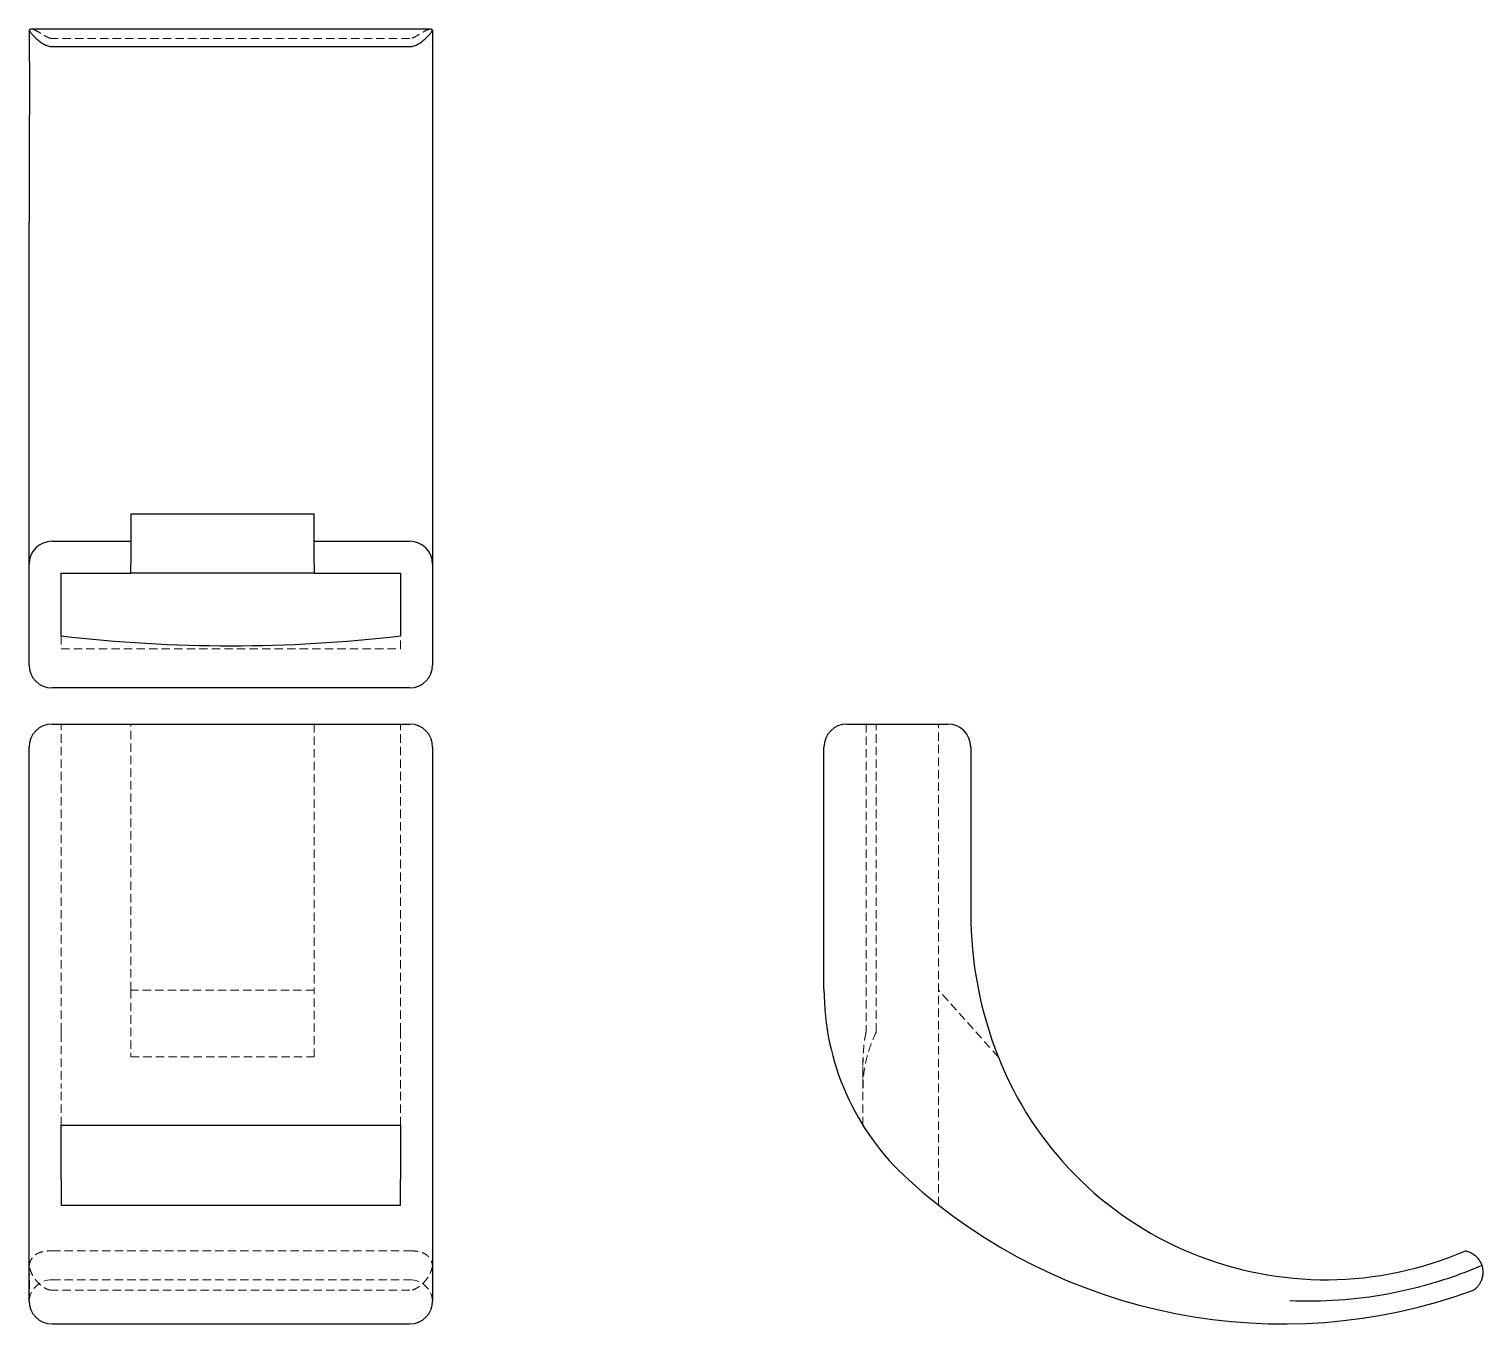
# Model space of a CAD drawing. Header units: millimetres. Extents: x 52 to 273, y 11 to 208.
import ezdxf

# ---------------------------------------------------------------- set-up
doc = ezdxf.new("R2010")
doc.units = ezdxf.units.MM
doc.linetypes.add('HIDDEN', pattern=[1.905, 1.27, -0.635])

msp = doc.modelspace()

# ---------------------------------------------------------------- linework, layer by layer
at = {"color": 7, "linetype": 'Continuous', "lineweight": 25}
for p, q in [((113.3, 208), (52.67, 208)), ((55.84, 205.35), (110.13, 205.35)), ((52.36, 131.23), (52.36, 178.68)), ((113.61, 178.68), (113.61, 131.23)), ((67.79, 134.45), (95.63, 134.45)), ((67.79, 134.45), (67.79, 130.27)), ((95.63, 130.27), (95.63, 134.45)), ((52.36, 126.79), (52.36, 131.23)), ((55.84, 130.27), (67.79, 130.27)), ((67.79, 130.27), (67.79, 126.79)), ((95.63, 130.27), (110.13, 130.27)), ((95.63, 126.79), (95.63, 130.27)), ((113.61, 131.23), (113.61, 126.79)), ((52.36, 111.48), (52.36, 126.79)), ((67.79, 125.4), (67.79, 126.79)), ((95.63, 126.79), (95.63, 125.4)), ((113.61, 126.79), (113.61, 111.48)), ((57.23, 125.4), (67.79, 125.4)), ((57.23, 115.92), (57.23, 125.4)), ((95.63, 125.4), (67.79, 125.4)), ((95.63, 125.4), (108.74, 125.4)), ((108.74, 125.4), (108.74, 115.92)), ((110.13, 108), (55.84, 108)), ((55.84, 102.52), (110.13, 102.52)), ((176.48, 102.52), (191.79, 102.52)), ((52.36, 62.27), (52.36, 99.04)), ((113.61, 99.04), (113.61, 62.27)), ((173, 62.27), (173, 99.04)), ((195.27, 99.04), (195.27, 73.92)), ((52.36, 35.96), (52.36, 62.27)), ((113.61, 62.27), (113.61, 35.96)), ((57.23, 41.63), (108.74, 41.63)), ((57.23, 33.39), (57.23, 41.63)), ((108.74, 41.63), (108.74, 33.39)), ((52.36, 14.96), (52.36, 35.96)), ((113.61, 35.96), (113.61, 14.96)), ((57.23, 33.39), (57.23, 29.51)), ((108.74, 29.51), (108.74, 33.39)), ((57.23, 29.51), (108.74, 29.51)), ((55.84, 11.48), (110.13, 11.48))]:
    msp.add_line(p, q, dxfattribs=at)
at = {"color": 7, "linetype": 'HIDDEN', "lineweight": 18}
for p, q in [((110.13, 206.58), (55.84, 206.58)), ((57.23, 55.88), (57.23, 102.52)), ((67.79, 62.13), (67.79, 102.52)), ((95.63, 102.52), (95.63, 62.13)), ((108.74, 55.88), (108.74, 102.52)), ((179.4, 102.52), (179.4, 55.88)), ((180.92, 55.88), (180.92, 102.52)), ((190.4, 29.51), (190.4, 102.52)), ((95.63, 62.13), (67.79, 62.13)), ((67.79, 62.13), (67.79, 52)), ((95.63, 52), (95.63, 62.13)), ((199.45, 52), (190.4, 62.13)), ((67.79, 52), (95.63, 52)), ((57.23, 41.63), (57.23, 47.2)), ((108.74, 41.63), (108.74, 47.2)), ((178.92, 47.2), (178.92, 47.34)), ((178.92, 41.63), (178.92, 47.2)), ((55.84, 22.57), (110.13, 22.57)), ((55.84, 18.19), (110.13, 18.19)), ((110.13, 16.6), (55.84, 16.6))]:
    msp.add_line(p, q, dxfattribs=at)
at = {"color": 7, "linetype": 'Continuous', "lineweight": 25}
for centre, radius, start, end in [((55.84, 126.79), 3.48, 90, 180), ((110.13, 126.79), 3.48, 0, 90), ((82.98, 333.48), 219.08, 263.2491, 276.7509), ((55.84, 111.48), 3.48, 180, 270), ((110.13, 111.48), 3.48, 270, 0), ((55.84, 99.04), 3.48, 90, 180), ((110.13, 99.04), 3.48, 0, 90), ((176.48, 99.04), 3.48, 90, 180), ((191.79, 99.04), 3.48, 0, 90), ((254.96, 73.92), 59.69, 180, 201.6085), ((211.98, 62.27), 38.98, 180, 227.8218), ((249.15, 71.62), 53.43, 201.6085, 293.3821), ((242.61, 96.07), 84.59, 227.8218, 290.027), ((55.84, 14.96), 3.48, 180, 270), ((110.13, 14.96), 3.48, 270, 0)]:
    msp.add_arc(centre, radius, start, end, dxfattribs=at)
at = {"color": 7, "linetype": 'HIDDEN', "lineweight": 18}
for centre, radius, start, end in [((178.71, 55.88), 0.696, 346.9563, 0), ((55.84, 14.71), 3.48, 90, 175.7365), ((110.13, 14.71), 3.48, 4.287, 90)]:
    msp.add_arc(centre, radius, start, end, dxfattribs=at)
at = {"color": 7, "linetype": 'Continuous', "lineweight": 25}
for points, knots in [([(52.39, 207.84), (52.39, 205.55), (52.4, 203.21), (52.41, 198.44), (52.4, 196.01), (52.39, 191.11), (52.38, 188.64), (52.37, 183.66), (52.36, 181.17), (52.36, 178.68)], [0, 0, 0, 0, 0.25, 0.25, 0.5, 0.5, 0.75, 0.75, 1, 1, 1, 1]), ([(52.67, 208), (52.6, 208), (52.54, 207.99), (52.44, 207.93), (52.41, 207.89), (52.39, 207.84)], [0, 0, 0, 0, 0.5, 0.5, 1, 1, 1, 1]), ([(52.39, 207.84), (52.41, 207.77), (52.46, 207.69), (52.6, 207.48), (52.68, 207.37), (52.89, 207.12), (53.01, 206.99), (53.27, 206.72), (53.41, 206.58), (53.71, 206.32), (53.88, 206.19), (54.22, 205.94), (54.4, 205.82), (54.78, 205.61), (54.98, 205.52), (55.4, 205.39), (55.62, 205.35), (55.84, 205.35)], [0, 0, 0, 0, 0.125, 0.125, 0.25, 0.25, 0.375, 0.375, 0.5, 0.5, 0.625, 0.625, 0.75, 0.75, 0.875, 0.875, 1, 1, 1, 1]), ([(110.13, 205.35), (110.35, 205.35), (110.57, 205.39), (110.99, 205.52), (111.19, 205.61), (111.57, 205.82), (111.75, 205.94), (112.09, 206.19), (112.25, 206.32), (112.56, 206.58), (112.7, 206.72), (112.96, 206.99), (113.08, 207.12), (113.29, 207.36), (113.37, 207.48), (113.51, 207.68), (113.56, 207.77), (113.58, 207.84)], [0, 0, 0, 0, 0.125, 0.125, 0.25, 0.25, 0.375, 0.375, 0.5, 0.5, 0.625, 0.625, 0.75, 0.75, 0.875, 0.875, 1, 1, 1, 1]), ([(113.58, 207.84), (113.56, 207.89), (113.53, 207.93), (113.43, 207.99), (113.37, 208), (113.3, 208)], [0, 0, 0, 0, 0.5, 0.5, 1, 1, 1, 1]), ([(113.58, 207.84), (113.58, 205.55), (113.57, 203.21), (113.56, 198.44), (113.57, 196.01), (113.58, 191.11), (113.59, 188.64), (113.6, 183.66), (113.61, 181.17), (113.61, 178.68)], [0, 0, 0, 0, 0.25, 0.25, 0.5, 0.5, 0.75, 0.75, 1, 1, 1, 1]), ([(270.35, 22.57), (270.35, 22.57), (270.39, 22.57), (270.52, 22.54), (270.61, 22.51), (270.82, 22.44), (270.94, 22.4), (271.19, 22.28), (271.32, 22.22), (271.58, 22.05), (271.72, 21.95), (271.99, 21.72), (272.12, 21.59), (272.36, 21.29), (272.48, 21.12), (272.68, 20.75), (272.77, 20.55), (272.84, 20.34)], [0, 0, 0, 0, 0.125, 0.125, 0.25, 0.25, 0.375, 0.375, 0.5, 0.5, 0.625, 0.625, 0.75, 0.75, 0.875, 0.875, 1, 1, 1, 1]), ([(272.84, 20.34), (270.55, 19.36), (268.21, 18.5), (263.44, 17.06), (261.01, 16.47), (256.11, 15.56), (253.64, 15.25), (248.66, 14.9), (246.17, 14.87), (243.68, 14.97)], [0, 0, 0, 0, 0.25, 0.25, 0.5, 0.5, 0.75, 0.75, 1, 1, 1, 1]), ([(272.84, 20.34), (272.91, 20.12), (272.96, 19.89), (273.01, 19.44), (273, 19.21), (272.96, 18.79), (272.92, 18.59), (272.81, 18.21), (272.74, 18.03), (272.58, 17.7), (272.49, 17.55), (272.29, 17.27), (272.19, 17.14), (271.97, 16.91), (271.86, 16.81), (271.66, 16.65), (271.58, 16.6), (271.58, 16.6)], [0, 0, 0, 0, 0.125, 0.125, 0.25, 0.25, 0.375, 0.375, 0.5, 0.5, 0.625, 0.625, 0.75, 0.75, 0.875, 0.875, 1, 1, 1, 1])]:
    msp.add_open_spline(points, degree=3, knots=knots, dxfattribs=at)
at = {"color": 7, "linetype": 'HIDDEN', "lineweight": 18}
for points, knots in [([(55.84, 206.58), (55.64, 206.58), (55.46, 206.63), (55.11, 206.78), (54.96, 206.87), (54.5, 207.13), (54.23, 207.31), (53.7, 207.62), (53.46, 207.75), (53.13, 207.89), (53.02, 207.93), (52.83, 207.99), (52.75, 208), (52.67, 208)], [0, 0, 0, 0, 0.125, 0.125, 0.25, 0.25, 0.5, 0.5, 0.75, 0.75, 0.875, 0.875, 1, 1, 1, 1]), ([(113.3, 208), (113.15, 208), (112.96, 207.94), (112.62, 207.8), (112.51, 207.74), (112.27, 207.61), (112.14, 207.54), (111.75, 207.31), (111.47, 207.13), (111.01, 206.87), (110.86, 206.78), (110.51, 206.63), (110.33, 206.58), (110.13, 206.58)], [0, 0, 0, 0, 0.25, 0.25, 0.375, 0.375, 0.5, 0.5, 0.75, 0.75, 0.875, 0.875, 1, 1, 1, 1]), ([(57.23, 115.85), (57.23, 115.21), (57.23, 114.73), (57.23, 114.08), (57.23, 113.92), (57.23, 113.92)], [0, 0, 0, 0, 0.5, 0.5, 1, 1, 1, 1]), ([(108.74, 113.92), (108.74, 113.92), (108.74, 114.08), (108.74, 114.57), (108.74, 114.77), (108.74, 115.25), (108.74, 115.53), (108.74, 115.85)], [0, 0, 0, 0, 0.5, 0.5, 0.75, 0.75, 1, 1, 1, 1]), ([(57.23, 113.92), (59.39, 113.92), (61.55, 113.92), (65.87, 113.92), (68.04, 113.92), (72.4, 113.92), (74.59, 113.92), (77.91, 113.92), (79.02, 113.92), (81.22, 113.92), (82.31, 113.92), (87.74, 113.92), (91.98, 113.92), (98.29, 113.92), (100.38, 113.92), (104.56, 113.92), (106.65, 113.92), (108.74, 113.92)], [0, 0, 0, 0, 0.125, 0.125, 0.25, 0.25, 0.375, 0.375, 0.4375, 0.4375, 0.5, 0.5, 0.75, 0.75, 0.875, 0.875, 1, 1, 1, 1]), ([(57.23, 55.58), (57.23, 54.28), (57.23, 52.91), (57.23, 50.09), (57.23, 48.65), (57.23, 47.2)], [0, 0, 0, 0, 0.5, 0.5, 1, 1, 1, 1]), ([(108.74, 47.2), (108.74, 48.65), (108.74, 50.1), (108.74, 52.21), (108.74, 52.91), (108.74, 54.26), (108.74, 54.93), (108.74, 55.58)], [0, 0, 0, 0, 0.5, 0.5, 0.75, 0.75, 1, 1, 1, 1]), ([(179.38, 55.73), (179.36, 55.64), (179.33, 55.49), (179.29, 55.29), (179.26, 55.11), (179.24, 54.99), (179.22, 54.91), (179.21, 54.86), (179.21, 54.83), (179.2, 54.8), (179.19, 54.75), (179.17, 54.66), (179.15, 54.51), (179.12, 54.34), (179.09, 54.18), (179.07, 54.01), (179.06, 53.82), (179.04, 53.62), (179.03, 53.42), (179.02, 53.24), (179.01, 53.08), (179, 52.95), (179, 52.88), (178.99, 52.82), (178.99, 52.79), (178.99, 52.77), (178.99, 52.75), (178.99, 52.74), (178.99, 52.72), (178.98, 52.69), (178.98, 52.67), (178.97, 52.62), (178.97, 52.57), (178.96, 52.53), (178.95, 52.5), (178.95, 52.49), (178.94, 52.47), (178.93, 52.44), (178.93, 52.35), (178.93, 52.16), (178.93, 51.82), (178.92, 51.28), (178.92, 50.52), (178.92, 49.54), (178.92, 48.51), (178.92, 47.78), (178.92, 47.46)], [0, 0, 0, 0, 0.01924, 0.03531, 0.04134, 0.045758, 0.047435, 0.048194, 0.048938, 0.049705, 0.050531, 0.052486, 0.058223, 0.072897, 0.096391, 0.125017, 0.157996, 0.19167, 0.215161, 0.235404, 0.250821, 0.256285, 0.260075, 0.261353, 0.261861, 0.262306, 0.262722, 0.263154, 0.263643, 0.264221, 0.265722, 0.267764, 0.273671, 0.285739, 0.303082, 0.326095, 0.359047, 0.400037, 0.449478, 0.50703, 0.57158, 0.642096, 0.731527, 0.826248, 0.924557, 1, 1, 1, 1]), ([(178.92, 47.2), (178.92, 48.65), (179.08, 50.1), (179.57, 52.21), (179.77, 52.91), (180.25, 54.26), (180.53, 54.93), (180.85, 55.58)], [0, 0, 0, 0, 0.5, 0.5, 0.75, 0.75, 1, 1, 1, 1]), ([(178.92, 50.84), (178.92, 50.96), (178.92, 51.07), (178.92, 51.27), (178.92, 51.35), (178.92, 51.56), (178.92, 51.64), (178.92, 51.65), (178.92, 51.36), (178.92, 50.69), (178.92, 50.42), (178.92, 49.85), (178.92, 49.54), (178.92, 48.58), (178.92, 47.9), (178.92, 47.2)], [0, 0, 0, 0, 0.0625, 0.0625, 0.125, 0.125, 0.25, 0.25, 0.5, 0.5, 0.625, 0.625, 0.75, 0.75, 1, 1, 1, 1]), ([(52.39, 20.34), (52.41, 20.55), (52.46, 20.75), (52.6, 21.11), (52.68, 21.28), (52.89, 21.58), (53.01, 21.72), (53.27, 21.95), (53.41, 22.05), (53.71, 22.21), (53.88, 22.29), (54.22, 22.4), (54.4, 22.44), (54.78, 22.51), (54.98, 22.54), (55.4, 22.57), (55.62, 22.57), (55.84, 22.57)], [0, 0, 0, 0, 0.125, 0.125, 0.25, 0.25, 0.375, 0.375, 0.5, 0.5, 0.625, 0.625, 0.75, 0.75, 0.875, 0.875, 1, 1, 1, 1]), ([(110.13, 22.57), (110.35, 22.57), (110.57, 22.57), (110.99, 22.54), (111.19, 22.51), (111.57, 22.44), (111.75, 22.4), (112.09, 22.28), (112.25, 22.22), (112.56, 22.05), (112.7, 21.95), (112.96, 21.72), (113.08, 21.59), (113.29, 21.29), (113.37, 21.12), (113.51, 20.75), (113.56, 20.55), (113.58, 20.34)], [0, 0, 0, 0, 0.125, 0.125, 0.25, 0.25, 0.375, 0.375, 0.5, 0.5, 0.625, 0.625, 0.75, 0.75, 0.875, 0.875, 1, 1, 1, 1]), ([(52.37, 14.97), (52.37, 14.97), (52.37, 14.98), (52.37, 15.01), (52.37, 15.06), (52.38, 15.12), (52.38, 15.2), (52.38, 15.29), (52.39, 15.38), (52.39, 15.49), (52.39, 15.61), (52.39, 15.75), (52.4, 15.89), (52.4, 16.04), (52.4, 16.21), (52.4, 16.39), (52.4, 16.57), (52.4, 16.77), (52.4, 16.98), (52.4, 17.2), (52.4, 17.43), (52.4, 17.68), (52.4, 17.93), (52.4, 18.19), (52.4, 18.47), (52.4, 18.75), (52.4, 19.05), (52.39, 19.36), (52.39, 19.68), (52.39, 20), (52.39, 20.23), (52.39, 20.34)], [0, 0, 0, 0, 0.002811, 0.038425, 0.074039, 0.109653, 0.145266, 0.18088, 0.216494, 0.252108, 0.287722, 0.323336, 0.35895, 0.394564, 0.430178, 0.465792, 0.501405, 0.537019, 0.572633, 0.608247, 0.643861, 0.679475, 0.715089, 0.750703, 0.786317, 0.821931, 0.857544, 0.893158, 0.928772, 0.964386, 1, 1, 1, 1]), ([(55.84, 16.6), (55.72, 16.6), (55.6, 16.61), (55.38, 16.66), (55.27, 16.69), (54.97, 16.81), (54.78, 16.91), (54.42, 17.14), (54.25, 17.26), (53.92, 17.55), (53.76, 17.7), (53.46, 18.03), (53.32, 18.21), (53.05, 18.59), (52.93, 18.79), (52.71, 19.21), (52.62, 19.44), (52.47, 19.89), (52.42, 20.12), (52.39, 20.34)], [0, 0, 0, 0, 0.0625, 0.0625, 0.125, 0.125, 0.25, 0.25, 0.375, 0.375, 0.5, 0.5, 0.625, 0.625, 0.75, 0.75, 0.875, 0.875, 1, 1, 1, 1]), ([(113.58, 20.34), (113.55, 20.12), (113.5, 19.89), (113.35, 19.44), (113.26, 19.21), (113.04, 18.79), (112.92, 18.59), (112.65, 18.21), (112.51, 18.03), (112.21, 17.7), (112.05, 17.55), (111.72, 17.27), (111.55, 17.14), (111.19, 16.91), (111, 16.81), (110.6, 16.65), (110.37, 16.6), (110.13, 16.6)], [0, 0, 0, 0, 0.125, 0.125, 0.25, 0.25, 0.375, 0.375, 0.5, 0.5, 0.625, 0.625, 0.75, 0.75, 0.875, 0.875, 1, 1, 1, 1]), ([(113.58, 20.34), (113.58, 20.23), (113.58, 20), (113.58, 19.68), (113.58, 19.36), (113.57, 19.05), (113.57, 18.75), (113.57, 18.47), (113.57, 18.19), (113.57, 17.93), (113.57, 17.68), (113.57, 17.43), (113.57, 17.2), (113.57, 16.98), (113.57, 16.77), (113.57, 16.57), (113.57, 16.39), (113.57, 16.21), (113.57, 16.04), (113.57, 15.89), (113.58, 15.75), (113.58, 15.61), (113.58, 15.49), (113.58, 15.38), (113.59, 15.29), (113.59, 15.2), (113.59, 15.12), (113.6, 15.06), (113.6, 15.01), (113.6, 14.98), (113.6, 14.97), (113.6, 14.97)], [0, 0, 0, 0, 0.035614, 0.071228, 0.106842, 0.142456, 0.178071, 0.213685, 0.249299, 0.284913, 0.320527, 0.356141, 0.391755, 0.427369, 0.462983, 0.498597, 0.534212, 0.569826, 0.60544, 0.641054, 0.676668, 0.712282, 0.747896, 0.78351, 0.819124, 0.854738, 0.890353, 0.925967, 0.961581, 0.997195, 1, 1, 1, 1]), ([(52.36, 14.97), (52.36, 14.97), (52.36, 14.96), (52.36, 14.95), (52.36, 14.94)], [0, 0, 0, 0, 0.034445, 1, 1, 1, 1])]:
    msp.add_open_spline(points, degree=3, knots=knots, dxfattribs=at)
for points in [[(57.23, 55.88), (57.23, 55.78), (57.23, 55.67), (57.23, 55.58)], [(108.74, 55.58), (108.74, 55.67), (108.74, 55.78), (108.74, 55.88)], [(180.85, 55.58), (180.9, 55.67), (180.92, 55.78), (180.92, 55.88)]]:
    msp.add_open_spline(points, degree=3, dxfattribs=at)

doc.saveas('drawing.dxf')
